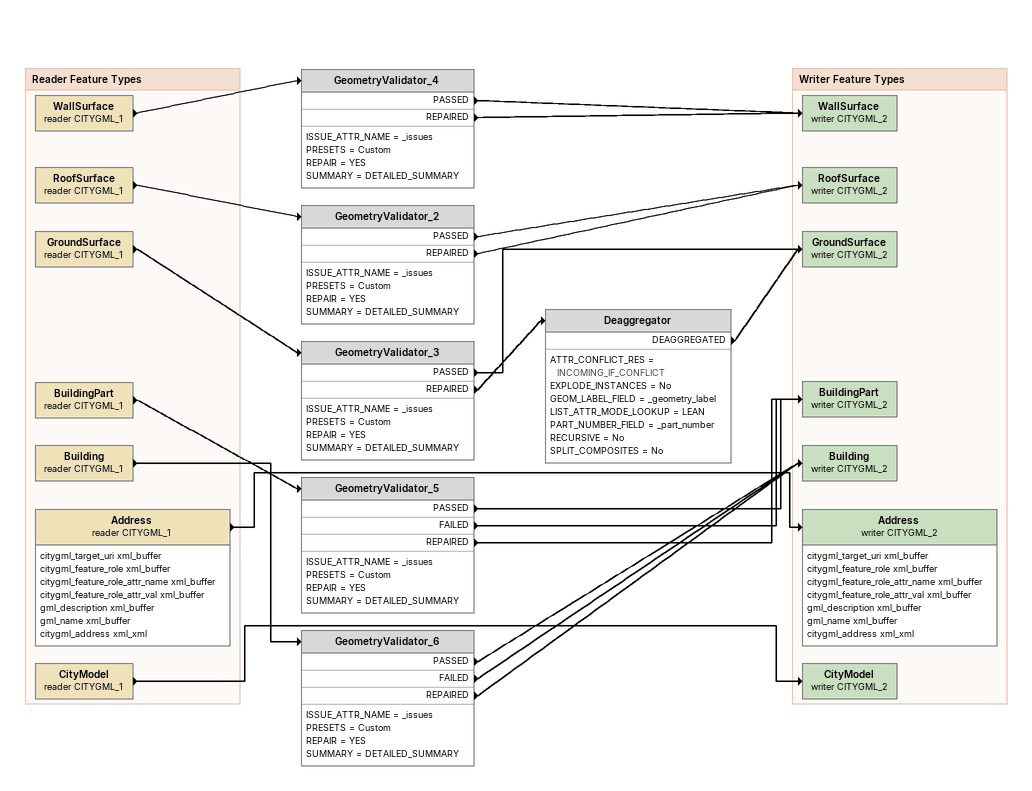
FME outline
GeometryValidator_4
    ISSUE_ATTR_NAME = _issues
    PRESETS = Custom
    REPAIR = YES
    SUMMARY = DETAILED_SUMMARY
    PASSED -> WallSurface (writer CITYGML_2)
    REPAIRED -> WallSurface (writer CITYGML_2)
GeometryValidator_2
    ISSUE_ATTR_NAME = _issues
    PRESETS = Custom
    REPAIR = YES
    SUMMARY = DETAILED_SUMMARY
    PASSED -> RoofSurface (writer CITYGML_2)
    REPAIRED -> RoofSurface (writer CITYGML_2)
GeometryValidator_3
    ISSUE_ATTR_NAME = _issues
    PRESETS = Custom
    REPAIR = YES
    SUMMARY = DETAILED_SUMMARY
    PASSED -> GroundSurface (writer CITYGML_2)
    REPAIRED -> Deaggregator
Deaggregator
    ATTR_CONFLICT_RES = INCOMING_IF_CONFLICT
    EXPLODE_INSTANCES = No
    GEOM_LABEL_FIELD = _geometry_label
    LIST_ATTR_MODE_LOOKUP = LEAN
    PART_NUMBER_FIELD = _part_number
    RECURSIVE = No
    SPLIT_COMPOSITES = No
    DEAGGREGATED -> GroundSurface (writer CITYGML_2)
GeometryValidator_5
    ISSUE_ATTR_NAME = _issues
    PRESETS = Custom
    REPAIR = YES
    SUMMARY = DETAILED_SUMMARY
    PASSED -> BuildingPart (writer CITYGML_2)
    FAILED -> BuildingPart (writer CITYGML_2)
    REPAIRED -> BuildingPart (writer CITYGML_2)
GeometryValidator_6
    ISSUE_ATTR_NAME = _issues
    PRESETS = Custom
    REPAIR = YES
    SUMMARY = DETAILED_SUMMARY
    PASSED -> Building (writer CITYGML_2)
    FAILED -> Building (writer CITYGML_2)
    REPAIRED -> Building (writer CITYGML_2)

Bookmark: Reader Feature Types
WallSurface (reader CITYGML_1)
    -> GeometryValidator_4
RoofSurface (reader CITYGML_1)
    -> GeometryValidator_2
GroundSurface (reader CITYGML_1)
    -> GeometryValidator_3
BuildingPart (reader CITYGML_1)
    -> GeometryValidator_5
Building (reader CITYGML_1)
    -> GeometryValidator_6
Address (reader CITYGML_1)
    attributes: citygml_target_uri xml_buffer, citygml_feature_role xml_buffer, citygml_feature_role_attr_name xml_buffer, citygml_feature_role_attr_val xml_buffer, gml_description xml_buffer, gml_name xml_buffer, citygml_address xml_xml
    -> Address (writer CITYGML_2)
CityModel (reader CITYGML_1)
    -> CityModel (writer CITYGML_2)

Bookmark: Writer Feature Types
WallSurface (writer CITYGML_2)
RoofSurface (writer CITYGML_2)
GroundSurface (writer CITYGML_2)
BuildingPart (writer CITYGML_2)
Building (writer CITYGML_2)
Address (writer CITYGML_2)
    attributes: citygml_target_uri xml_buffer, citygml_feature_role xml_buffer, citygml_feature_role_attr_name xml_buffer, citygml_feature_role_attr_val xml_buffer, gml_description xml_buffer, gml_name xml_buffer, citygml_address xml_xml
CityModel (writer CITYGML_2)
